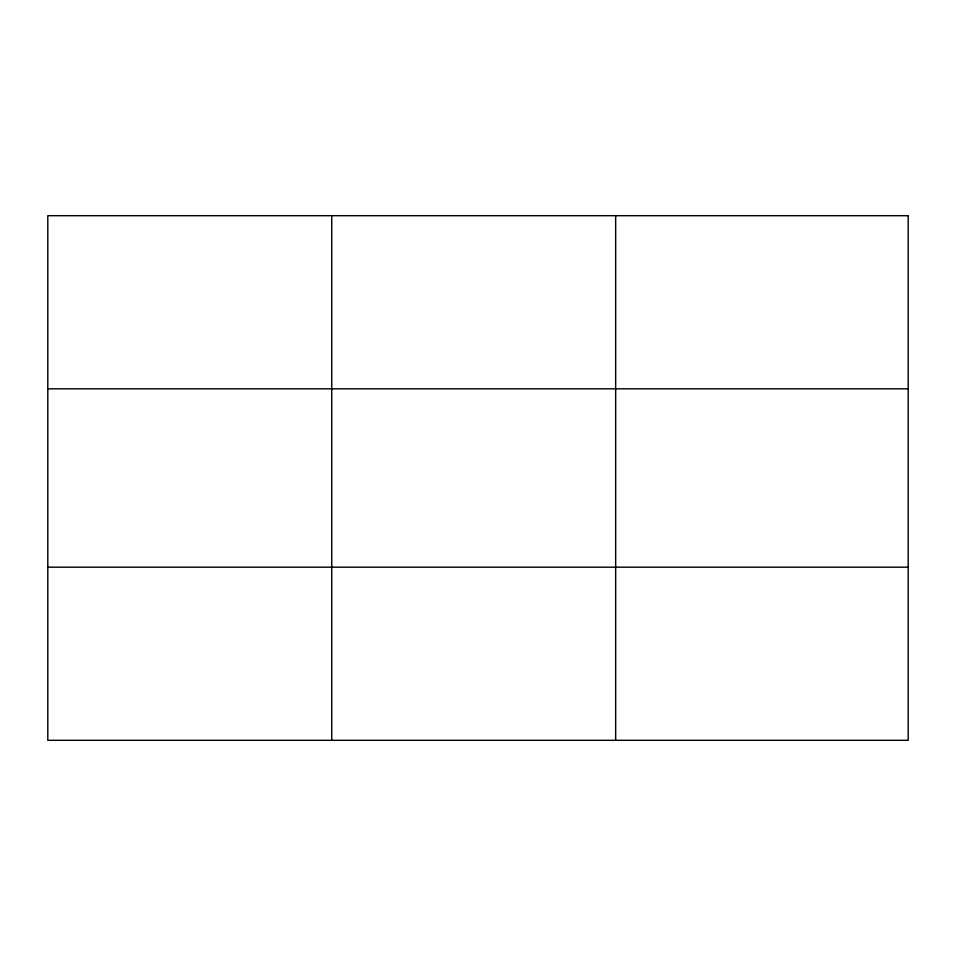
<?xml version="1.0" encoding="UTF-8"?>
<svg xmlns="http://www.w3.org/2000/svg" width="956" height="956" viewBox="0 0 956 956"><rect width="100%" height="100%" fill="white"/><g stroke="black" fill="none" stroke-linecap="round" stroke-linejoin="round"><path stroke-width="1.43" d="M331.732 740.314L331.732 215.686M615.664 740.314L615.664 215.686M47.8 388.817L908.2 388.817M47.8 567.183L908.2 567.183M908.2 215.686L908.2 740.314L47.8 740.314L47.8 215.686L908.2 215.686"/></g></svg>
